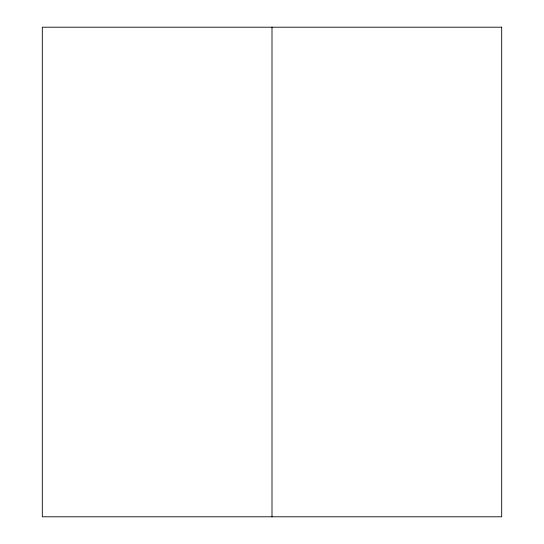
<?xml version="1.0" encoding="UTF-8"?>
<svg xmlns="http://www.w3.org/2000/svg" width="544" height="544" viewBox="0 0 544 544"><rect width="100%" height="100%" fill="white"/><g stroke="black" fill="none" stroke-linecap="round" stroke-linejoin="round"><path stroke-width="0.82" d="M272 27.2L272 516.8M501.69 27.2L42.31 27.2L42.31 516.8L501.69 516.8L501.69 27.2"/></g></svg>
